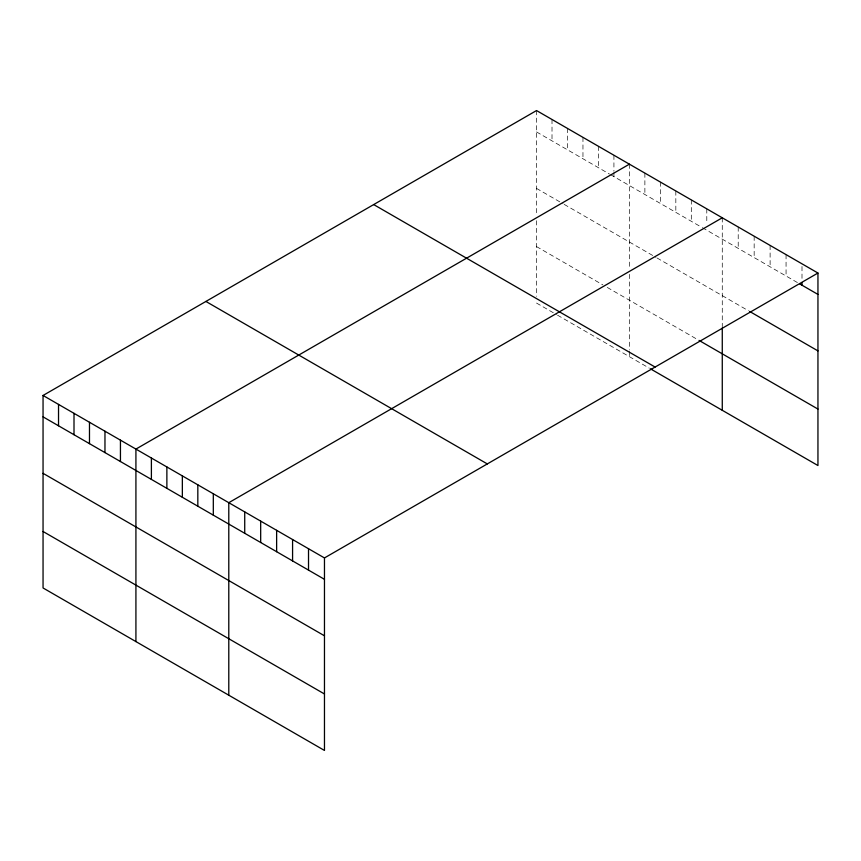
<?xml version="1.0" encoding="UTF-8"?>
<svg xmlns="http://www.w3.org/2000/svg" width="861" height="861" viewBox="0 0 861 861"><rect width="100%" height="100%" fill="white"/><g stroke="black" fill="none" stroke-linecap="round" stroke-linejoin="round"><path stroke-width="0.65" stroke-dasharray="4.3 3.23" d="M536.532 131.937L609.502 174.073M610.61 174.708L701.263 227.046M702.372 227.681L797.447 282.58M536.532 188.408L563.062 203.734M564.17 204.369L655.931 257.342M657.04 257.988L748.467 310.767M536.532 246.59L602.861 284.883M607.285 287.445L697.948 339.783M536.532 303.061L556.432 314.545M557.541 315.191L649.302 368.164M802 266.501L802 279.868M786.061 254.619L786.061 276.004M770.111 245.407L770.111 266.792M754.161 236.205L754.161 257.59M738.211 226.992L738.211 248.377M722.271 217.79L722.271 326.674M706.795 208.857L706.795 223.559M691.308 199.913L691.308 221.299M675.831 190.981L675.831 212.366M660.355 182.048L660.355 203.433M644.878 173.104L644.878 194.5M629.402 164.171L629.402 269.181M629.402 274.347L629.402 349.953M629.402 351.299L629.402 356.68M613.925 155.238L613.925 171.274M613.925 172.609L613.925 176.623M598.449 146.305L598.449 167.691M582.962 137.362L582.962 158.747M567.485 128.429L567.485 149.814M552.009 119.496L552.009 140.881M536.532 110.552L536.532 215.562M536.532 220.728L536.532 296.335"/><path stroke-width="1.29" d="M43.05 395.468L324.468 557.939L324.468 750.448L43.05 587.966L43.05 395.468L536.532 110.552L817.95 273.034L817.95 465.532L650.41 368.809M629.402 164.171L135.92 449.087L135.92 641.585M722.271 217.79L228.789 502.695L228.789 695.204M324.468 557.939L817.95 273.034M799.729 283.893L817.95 294.419M749.608 311.424L817.95 350.89M699.046 340.418L817.95 409.061M373.685 204.574L655.103 367.055M205.897 301.447L487.315 463.918M43.05 416.853L324.468 579.324M43.05 473.324L324.468 635.795M43.05 531.495L324.468 693.977M802 282.537L802 285.206M722.271 327.966L722.271 410.299M308.518 548.737L308.518 570.122M292.579 539.524L292.579 560.909M276.629 530.322L276.629 551.707M260.679 521.109L260.679 542.495M244.728 511.908L244.728 533.293M213.313 493.762L213.313 515.147M197.826 484.829L197.826 506.214M182.349 475.885L182.349 497.281M166.873 466.953L166.873 488.338M151.396 458.02L151.396 479.405M120.443 440.143L120.443 461.528M104.967 431.21L104.967 452.595M89.479 422.277L89.479 443.663M74.003 413.334L74.003 434.719M58.526 404.401L58.526 425.786"/></g></svg>
